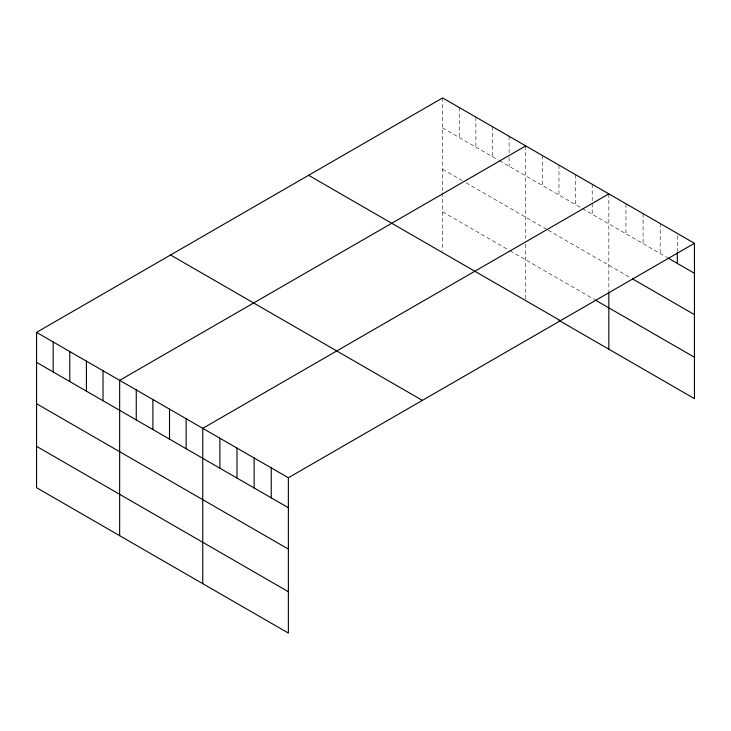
<?xml version="1.0" encoding="UTF-8"?>
<svg xmlns="http://www.w3.org/2000/svg" width="731" height="731" viewBox="0 0 731 731"><rect width="100%" height="100%" fill="white"/><g stroke="black" fill="none" stroke-linecap="round" stroke-linejoin="round"><path stroke-width="0.55" stroke-dasharray="3.65 2.74" d="M442.63 127.907L498.359 160.08M499.337 160.646L581.456 208.052M582.433 208.618L666.864 257.367M442.63 169.263L462.184 180.557M466.095 182.814L547.245 229.662M548.223 230.228L630.716 277.853M442.63 211.88L509.114 250.267M510.092 250.824L594.166 299.372M677.326 235.638L677.326 251.19M660.203 223.531L660.203 253.52M643.079 213.644L643.079 243.633M625.955 203.757L625.955 233.746M608.832 193.879L608.832 291.011M592.211 184.276L592.211 214.265M575.589 174.682L575.589 204.671M558.968 165.087L558.968 195.076M542.356 155.493L542.356 185.482M525.735 145.898L525.735 238.553M525.735 244.163L525.735 299.043M509.114 136.304L509.114 152.962M509.114 157.403L509.114 166.284M492.493 126.71L492.493 156.69M475.872 117.115L475.872 147.095M459.251 107.521L459.251 137.501M442.63 97.917L442.63 190.572M442.63 192.82L442.63 251.071"/><path stroke-width="1.1" d="M36.55 332.367L288.37 477.754L288.37 633.083L36.55 487.696L36.55 332.367L442.63 97.917L694.45 243.304L694.45 398.633L558.968 320.416M525.735 145.898L119.646 380.348L119.646 535.668M608.832 193.879L202.752 428.329L202.752 583.649M288.37 477.754L694.45 243.304M667.814 257.915L694.45 273.293M632.617 278.95L694.45 314.65M595.144 299.938L694.45 357.267M308.628 175.294L560.439 320.671M170.561 255L422.372 400.387M36.55 362.357L288.37 507.743M36.55 403.713L288.37 549.1M36.55 446.33L288.37 591.717M677.326 252.296L677.326 263.407M608.832 292.135L608.832 349.199M271.247 467.867L271.247 497.857M254.123 457.981L254.123 487.97M236.999 448.094L236.999 478.083M219.876 438.207L219.876 468.196M186.131 418.726L186.131 448.715M169.51 409.132L169.51 439.121M152.889 399.537L152.889 429.526M136.268 389.943L136.268 419.932M103.025 370.754L103.025 400.734M86.413 361.16L86.413 391.14M69.792 351.565L69.792 381.545M53.171 341.971L53.171 371.951"/></g></svg>
